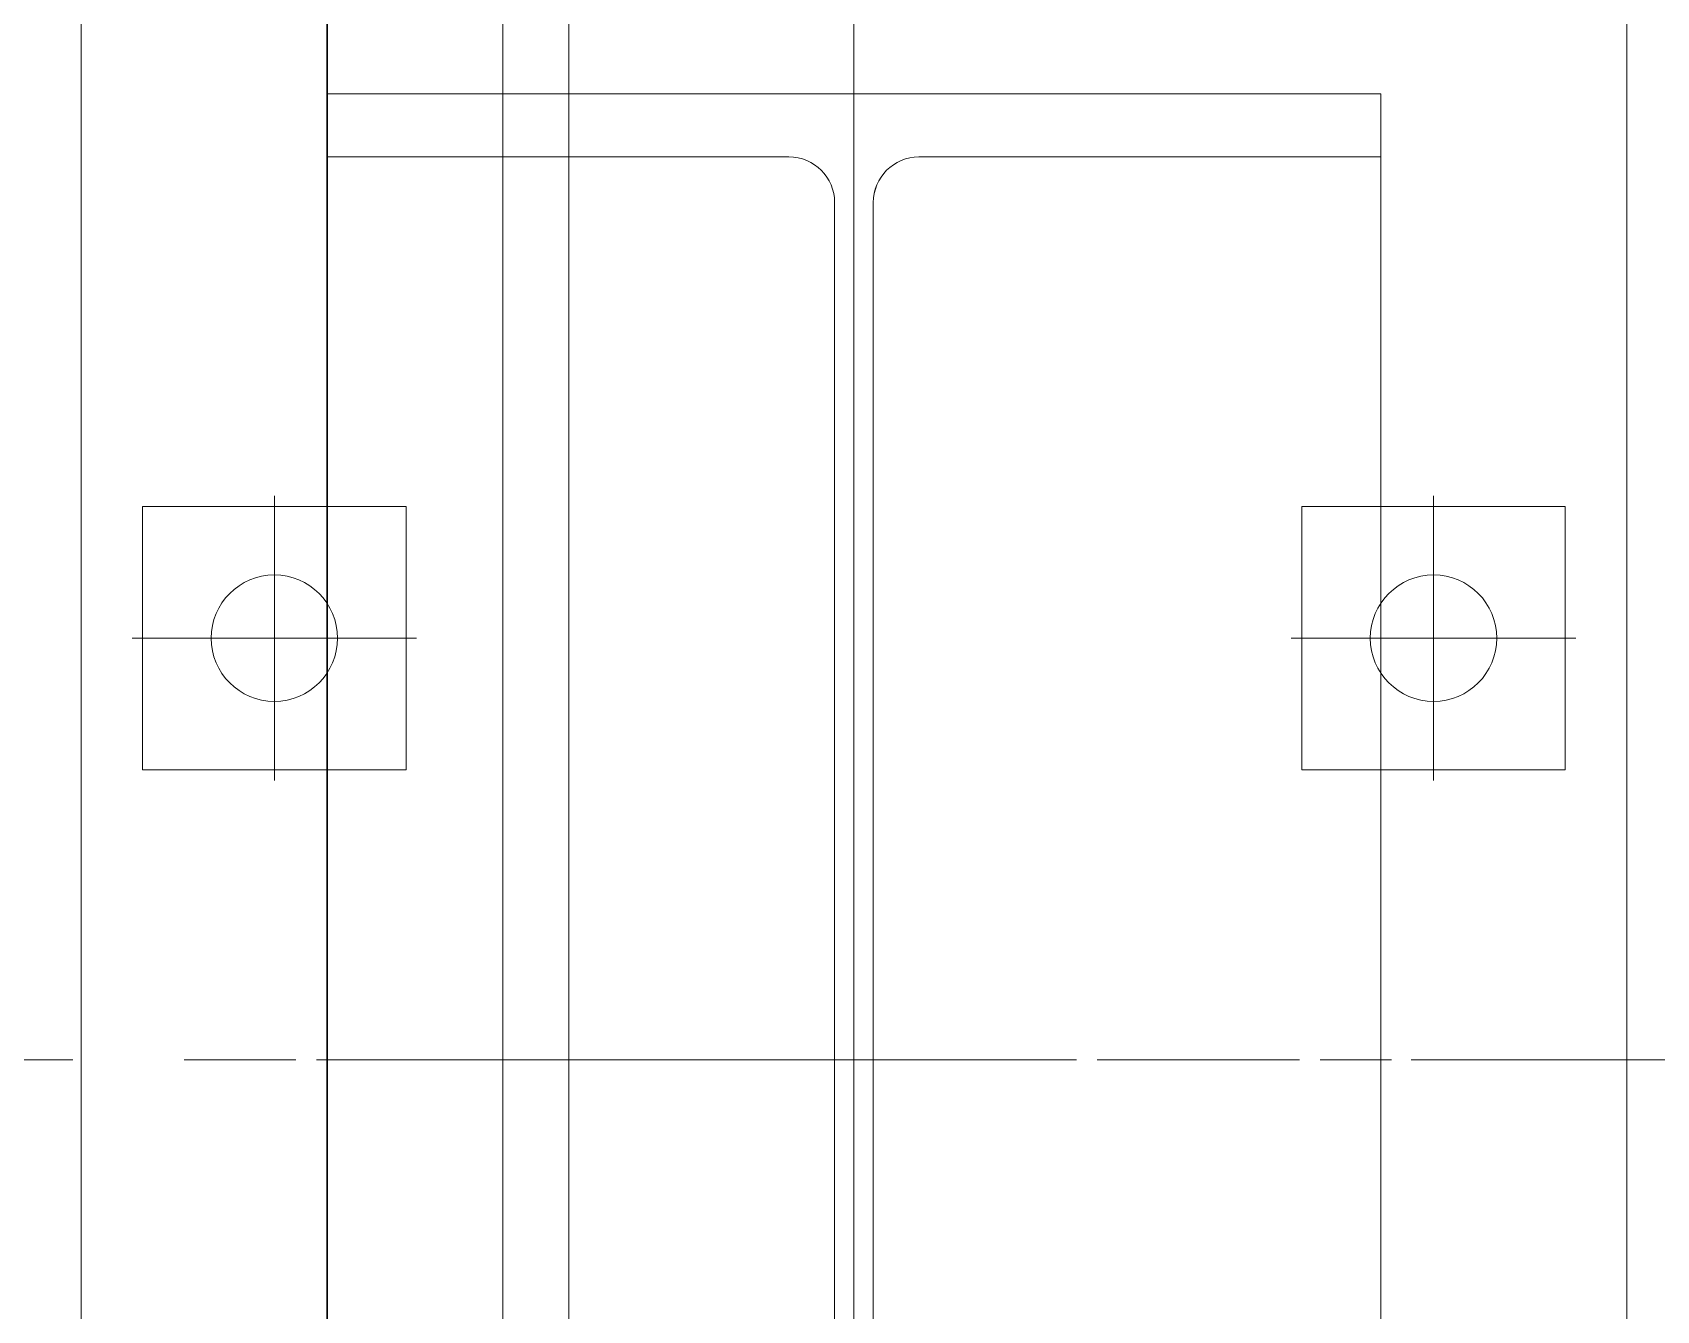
# Model space of a CAD drawing. Header units: millimetres. Extents: x 163705 to 1616509, y 81827 to 302547.
# Drawn here: x 199344 to 199806.3, y 148238.2 to 148602.1 of the extents above; entities that cross this region are included whole.
import ezdxf

# ---------------------------------------------------------------- set-up
doc = ezdxf.new("R2010")
doc.units = ezdxf.units.MM
doc.header["$LTSCALE"] = 10
doc.linetypes.add('CENTER2', pattern=[28.575, 19.05, -3.175, 3.175, -3.175])
for name, color, linetype, lineweight in [('1-中心线', 1, 'CENTER2', 0), ('1-护栏', 4, 'Continuous', 18), ('1-钢构', 6, 'Continuous', 0)]:
    doc.layers.add(name, color=color, linetype=linetype, lineweight=lineweight)

# ---------------------------------------------------------------- blocks, each defined once
blk = doc.blocks.new('G$CFEC4C302')
for p, q in [((220, 728), (220, 172)), ((70, 707), (70, 725)), ((70, 725), (220, 725)), ((370, 725), (220, 725)), ((370, 707), (370, 725)), ((201.5, 707), (70, 707)), ((238.5, 707), (370, 707)), ((214.5, 206), (214.5, 694)), ((225.5, 206), (225.5, 694)), ((55, 529.5), (55, 610.5)), ((385, 529.5), (385, 610.5)), ((14.5, 570), (95.5, 570)), ((344.5, 570), (425.5, 570))]:
    blk.add_line(p, q)
for points in [[(0, 0), (0, 900), (440, 900), (440, 0)], [(17.5, 532.5), (17.5, 607.5), (92.5, 607.5), (92.5, 532.5)], [(347.5, 532.5), (347.5, 607.5), (422.5, 607.5), (422.5, 532.5)]]:
    blk.add_lwpolyline(points, close=True)
for centre in [(55, 570), (385, 570)]:
    blk.add_circle(centre, 18)
for centre, start, end in [((201.5, 694), 0, 90), ((238.5, 694), 90, 180)]:
    blk.add_arc(centre, 13, start, end)
blk = doc.blocks.new('A$C1db492d9')
at = {"layer": '1-钢构'}
blk.add_blockref('G$CFEC4C302', (7330, 4200), dxfattribs=at)
blk = doc.blocks.new('G$CEDFA10A2')
for p, q in [((0, 535), (0, 553)), ((0, 553), (150, 553)), ((300, 553), (150, 553)), ((300, 535), (300, 553)), ((131.5, 535), (0, 535)), ((0, 535), (0, 21)), ((168.5, 535), (300, 535)), ((300, 535), (300, 21)), ((144.5, 34), (144.5, 522)), ((155.5, 34), (155.5, 522))]:
    blk.add_line(p, q)
for centre, start, end in [((131.5, 522), 0, 90), ((168.5, 522), 90, 180)]:
    blk.add_arc(centre, 13, start, end)
at = {"layer": '1-中心线'}
for p, q in [((150, 0), (150, 556)), ((-3, 278), (303, 278))]:
    blk.add_line(p, q, dxfattribs=at)
blk = doc.blocks.new('A$Cf51e8010')
blk.add_lwpolyline([(7903, 9900), (12103, 9900), (12103, 0), (3, 0), (3, 11900), (3, 11900), (3, 17300), (7103, 17300), (7103, 9900), (7903, 9900)])
at = {"layer": '1-护栏'}
blk.add_lwpolyline([(7853, 11438.23), (7853, 9850), (12053, 9850), (12053, 50), (71.87, 50), (71.87, 11850), (71.87, 11850), (71.87, 17250), (7053, 17250), (7053, 9850), (7153, 9850), (7153, 11438.23)], dxfattribs=at)
at = {"layer": '1-钢构'}
blk.add_blockref('G$CEDFA10A2', (3, 6272), dxfattribs=at)
blk = doc.blocks.new('A$C5a2f2e4f')
blk.add_lwpolyline([(3, 12600.13), (3, 600.13), (7103, 600.13), (7103, 18000.13), (3, 18000.13), (3, 12600.13)], close=True)
at = {"layer": '1-中心线'}
blk.add_line((153, 19127.38), (153, 0), dxfattribs=at)
at = {"layer": '1-护栏'}
blk.add_lwpolyline([(53, 12550.13), (53, 650.13), (7053, 650.13), (7053, 17950.13), (53, 17950.13), (53, 12550.13)], close=True, dxfattribs=at)
at = {"layer": '1-钢构'}
blk.add_blockref('G$CEDFA10A2', (3, 6972.13), dxfattribs=at)
blk = doc.blocks.new('A$Caa9cde6e')
blk.add_lwpolyline([(3, 0), (7103, 0), (7103, 12000), (3, 12000)], close=True)
at = {"layer": '1-护栏'}
blk.add_lwpolyline([(53, 50), (7053, 50), (7053, 11950), (53, 11950)], close=True, dxfattribs=at)
at = {"layer": '1-钢构'}
blk.add_blockref('G$CEDFA10A2', (3, 6372), dxfattribs=at)
blk = doc.blocks.new('A$C9ac03513')
blk.add_lwpolyline([(2008.22, 178), (2008.22, 10878), (2008.22, 10878), (2008.22, 16278), (9108.22, 16278), (9108.22, 10678), (4808.22, 10678), (4808.22, 178), (2008.22, 178)])
at = {"layer": '1-护栏'}
blk.add_line((2058.22, 228), (2058.22, 10828), dxfattribs=at)
at = {"layer": '1-钢构'}
blk.add_blockref('G$CEDFA10A2', (2008.22, 5250), dxfattribs=at)

msp = doc.modelspace()

# ---------------------------------------------------------------- linework, layer by layer
at = {"layer": '1-中心线'}
for p, q in [((199577.833, 161286.876), (199577.833, 140759.499)), ((209928.183, 148309.632), (183311.682, 148309.632))]:
    msp.add_line(p, q, dxfattribs=at)

# ---------------------------------------------------------------- block references
for name, p in [('A$C5a2f2e4f', (199424.833, 141059.499)), ('A$C9ac03513', (197419.609, 142781.632)), ('A$Cf51e8010', (199424.833, 141759.632)), ('A$Caa9cde6e', (199424.833, 141659.632)), ('A$C1db492d9', (192027.833, 143659.632))]:
    msp.add_blockref(name, p)

doc.saveas('drawing.dxf')
